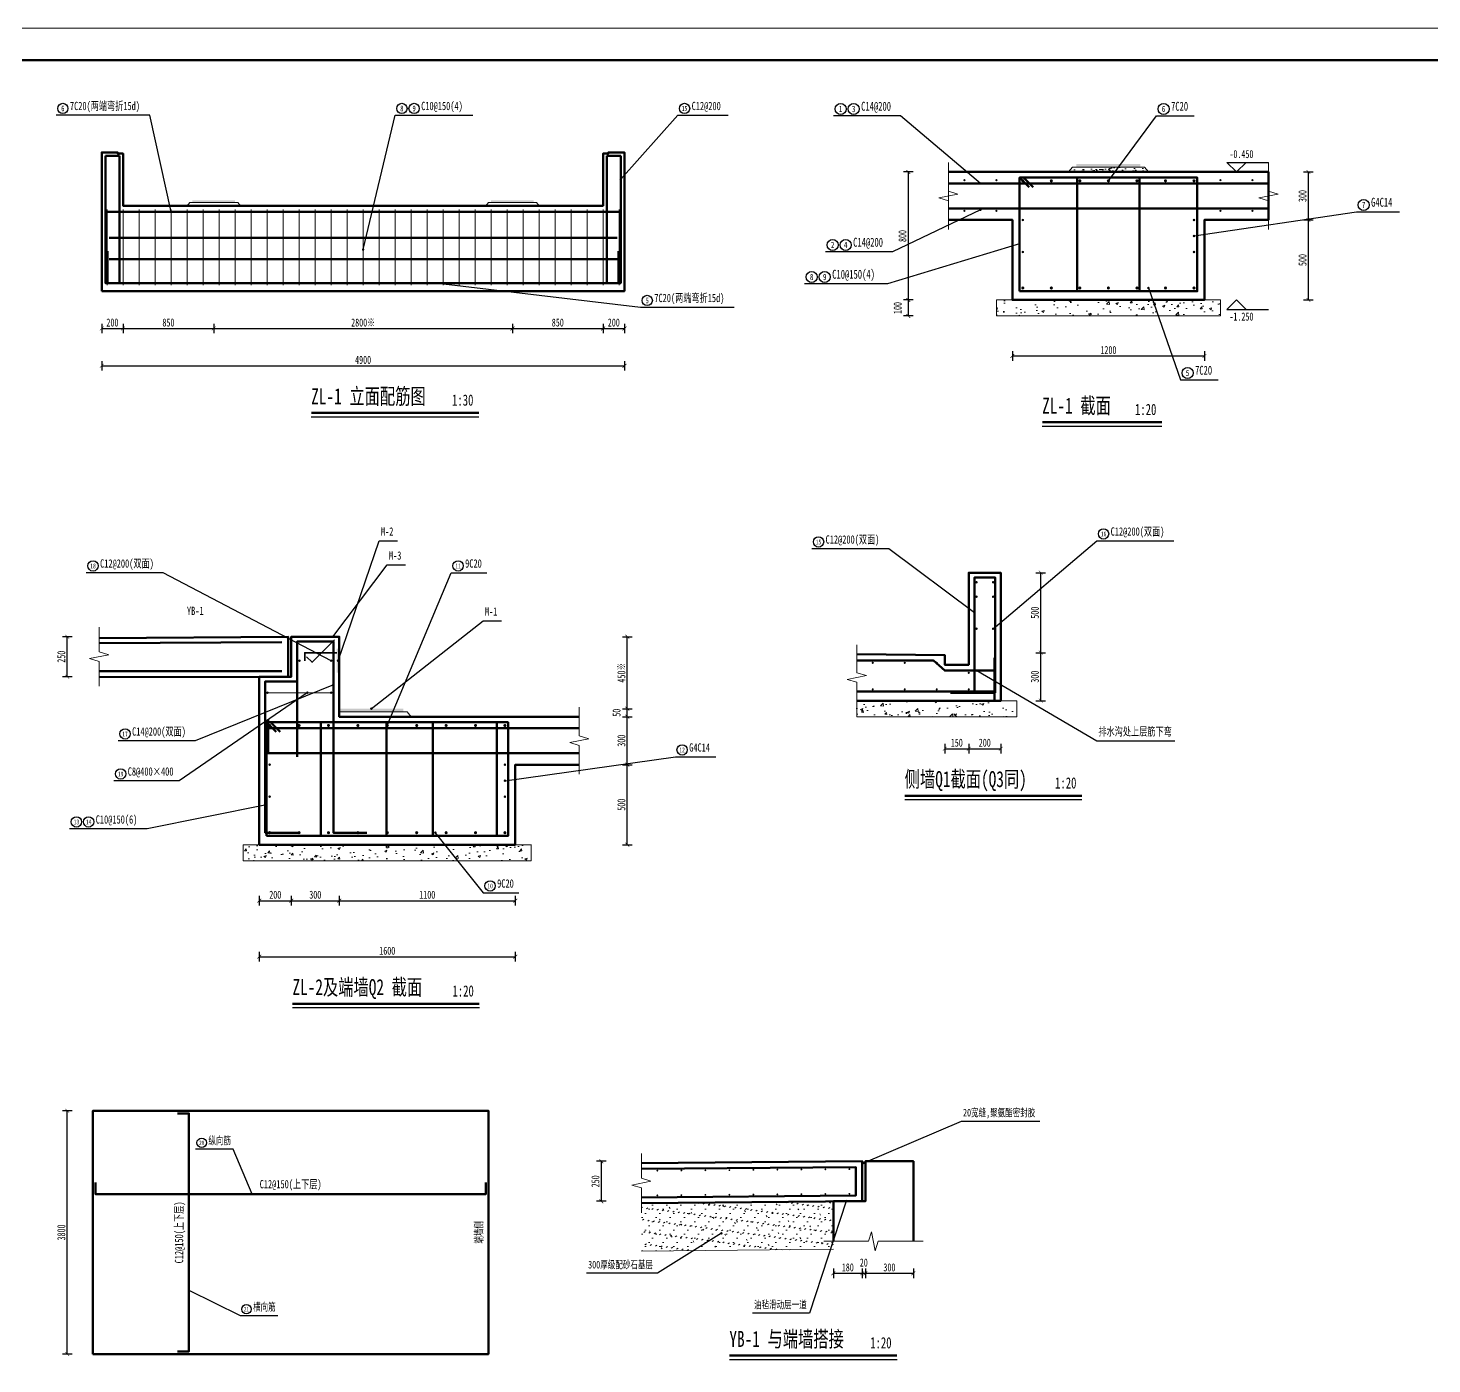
# Model space of a CAD drawing. Header units: millimetres. Extents: x 0 to 104000, y 0 to 42050.
# Drawn here: x 41062 to 62994, y 21178 to 42050 of the extents above; entities that cross this region are included whole.
import ezdxf
from ezdxf.enums import TextEntityAlignment as Align

# ---------------------------------------------------------------- set-up
doc = ezdxf.new("R2010")
doc.units = ezdxf.units.MM
doc.header["$LTSCALE"] = 50
for name, color, linetype, lineweight in [('S-CONC', 7, 'Continuous', 50), ('S-DIM', 3, 'Continuous', 13), ('S-FRAME', 7, 'Continuous', 90), ('S-HATCH', 8, 'Continuous', 13), ('S-REBAR', 2, 'Continuous', 50), ('S-STEEL', 4, 'Continuous', 35), ('S-SYMB', 7, 'Continuous', 25), ('S-TEXT', 7, 'Continuous', 18), ('S-THIN', 7, 'Continuous', 18)]:
    doc.layers.add(name, color=color, linetype=linetype, lineweight=lineweight)
doc.styles.add('HZ', font='simfang.ttf', dxfattribs={"width": 0.7})
doc.dimstyles.new('ZJ', dxfattribs={"dimscale": 50, "dimtxt": 2.5, "dimasz": 1.2, "dimexe": 1.5, "dimexo": 1.5, "dimgap": 0.6, "dimtad": 1, "dimdec": 0, "dimtxsty": 'HZ', "dimblk": 'ARCHTICK', "dimcen": 2.5, "dimclrd": 3, "dimclre": 3, "dimclrt": 7, "dimazin": 3, "dimtfac": 1, "dimtmove": 2, "dimatfit": 3})

# ---------------------------------------------------------------- blocks, each defined once
blk = doc.blocks.new('_ARCHTICK')
at = {"color": 0, "linetype": 'BYBLOCK', "const_width": 0.15}
blk.add_lwpolyline([(-0.5, -0.5), (0.5, 0.5)], dxfattribs=at)

msp = doc.modelspace()

# ---------------------------------------------------------------- hatches: boundary and pattern name
at = {"layer": 'S-HATCH'}
h = msp.add_hatch(dxfattribs=at)
h.set_pattern_fill('AR-SAND', color=256, scale=2)
h.paths.add_polyline_path([(57315.3, 39801.3), (58565.3, 39801.3), (58502.8, 39876.3), (57377.8, 39876.3)])
h = msp.add_hatch(dxfattribs=at)
h.set_pattern_fill('AR-CONC', color=256, scale=2)
h.paths.add_polyline_path([(56190.3, 37551.3), (59690.3, 37551.3), (59690.3, 37801.3), (56190.3, 37801.3)])
h = msp.add_hatch(dxfattribs=at)
h.set_pattern_fill('AR-CONC', color=256, scale=2)
h.paths.add_polyline_path([(54008.9, 31290.6), (56508.9, 31290.6), (56508.9, 31540.6), (54008.9, 31540.6)])
h = msp.add_hatch(dxfattribs=at)
h.set_pattern_fill('AR-CONC', color=256, scale=2)
h.paths.add_polyline_path([(44424.5, 29040.6), (48924.5, 29040.6), (48924.5, 29290.6), (44424.5, 29290.6)])
h = msp.add_hatch(dxfattribs=at)
h.set_pattern_fill('ZJ-GRAVEL', color=256, scale=50)
h.set_pattern_definition([(0, (0, 0), (110, 130), [0, -220]), (0, (55, 65), (110, 130), [0, -220]), (35, (30, 20), (145, 170), [27.5, -250]), (125, (115, 105), (155, 185), [22.5, -300])])
h.paths.add_polyline_path([(50643.7, 22940.2), (53643.7, 22968.2), (53643.7, 23718.2), (50643.7, 23690.2)])
at = {"layer": 'S-REBAR'}
h = msp.add_hatch(color=256, dxfattribs=at)
h.dxf.hatch_style = 1
edge = h.paths.add_edge_path()
edge.add_arc((55690.3, 39673.8), 17.5, 0, 360)
h = msp.add_hatch(color=256, dxfattribs=at)
h.dxf.hatch_style = 1
edge = h.paths.add_edge_path()
edge.add_arc((56190.3, 39673.8), 17.5, 0, 360)
h = msp.add_hatch(color=256, dxfattribs=at)
h.dxf.hatch_style = 1
edge = h.paths.add_edge_path()
edge.add_arc((56602.8, 39663.8), 25, 0, 360)
h = msp.add_hatch(color=256, dxfattribs=at)
h.dxf.hatch_style = 1
edge = h.paths.add_edge_path()
edge.add_arc((57048.6, 39663.8), 25, 0, 360)
h = msp.add_hatch(color=256, dxfattribs=at)
h.dxf.hatch_style = 1
edge = h.paths.add_edge_path()
edge.add_arc((57494.4, 39663.8), 25, 0, 360)
h = msp.add_hatch(color=256, dxfattribs=at)
h.dxf.hatch_style = 1
edge = h.paths.add_edge_path()
edge.add_arc((57940.3, 39663.8), 25, 0, 360)
h = msp.add_hatch(color=256, dxfattribs=at)
h.dxf.hatch_style = 1
edge = h.paths.add_edge_path()
edge.add_arc((58386.1, 39663.8), 25, 0, 360)
h = msp.add_hatch(color=256, dxfattribs=at)
h.dxf.hatch_style = 1
edge = h.paths.add_edge_path()
edge.add_arc((58831.9, 39663.8), 25, 0, 360)
h = msp.add_hatch(color=256, dxfattribs=at)
h.dxf.hatch_style = 1
edge = h.paths.add_edge_path()
edge.add_arc((59277.8, 39663.8), 25, 0, 360)
h = msp.add_hatch(color=256, dxfattribs=at)
h.dxf.hatch_style = 1
edge = h.paths.add_edge_path()
edge.add_arc((59690.3, 39673.8), 17.5, 0, 360)
h = msp.add_hatch(color=256, dxfattribs=at)
h.dxf.hatch_style = 1
edge = h.paths.add_edge_path()
edge.add_arc((60190.3, 39673.8), 17.5, 0, 360)
h = msp.add_hatch(color=256, dxfattribs=at)
h.dxf.hatch_style = 1
edge = h.paths.add_edge_path()
edge.add_arc((55690.3, 39193.8), 17.5, 0, 360)
h = msp.add_hatch(color=256, dxfattribs=at)
h.dxf.hatch_style = 1
edge = h.paths.add_edge_path()
edge.add_arc((56190.3, 39193.8), 17.5, 0, 360)
h = msp.add_hatch(color=256, dxfattribs=at)
h.dxf.hatch_style = 1
edge = h.paths.add_edge_path()
edge.add_arc((56602.8, 39051.3), 20, 0, 360)
h = msp.add_hatch(color=256, dxfattribs=at)
h.dxf.hatch_style = 1
edge = h.paths.add_edge_path()
edge.add_arc((59277.8, 39051.3), 20, 0, 360)
h = msp.add_hatch(color=256, dxfattribs=at)
h.dxf.hatch_style = 1
edge = h.paths.add_edge_path()
edge.add_arc((59690.3, 39193.8), 17.5, 0, 360)
h = msp.add_hatch(color=256, dxfattribs=at)
h.dxf.hatch_style = 1
edge = h.paths.add_edge_path()
edge.add_arc((60190.3, 39193.8), 17.5, 0, 360)
h = msp.add_hatch(color=256, dxfattribs=at)
h.dxf.hatch_style = 1
edge = h.paths.add_edge_path()
edge.add_arc((56602.8, 38551.3), 20, 0, 360)
h = msp.add_hatch(color=256, dxfattribs=at)
h.dxf.hatch_style = 1
edge = h.paths.add_edge_path()
edge.add_arc((59277.8, 38551.3), 20, 0, 360)
h = msp.add_hatch(color=256, dxfattribs=at)
h.dxf.hatch_style = 1
edge = h.paths.add_edge_path()
edge.add_arc((56602.8, 37988.8), 25, 0, 360)
h = msp.add_hatch(color=256, dxfattribs=at)
h.dxf.hatch_style = 1
edge = h.paths.add_edge_path()
edge.add_arc((57048.6, 37988.8), 25, 0, 360)
h = msp.add_hatch(color=256, dxfattribs=at)
h.dxf.hatch_style = 1
edge = h.paths.add_edge_path()
edge.add_arc((57494.4, 37988.8), 25, 0, 360)
h = msp.add_hatch(color=256, dxfattribs=at)
h.dxf.hatch_style = 1
edge = h.paths.add_edge_path()
edge.add_arc((57940.3, 37988.8), 25, 0, 360)
h = msp.add_hatch(color=256, dxfattribs=at)
h.dxf.hatch_style = 1
edge = h.paths.add_edge_path()
edge.add_arc((58386.1, 37988.8), 25, 0, 360)
h = msp.add_hatch(color=256, dxfattribs=at)
h.dxf.hatch_style = 1
edge = h.paths.add_edge_path()
edge.add_arc((58831.9, 37988.8), 25, 0, 360)
h = msp.add_hatch(color=256, dxfattribs=at)
h.dxf.hatch_style = 1
edge = h.paths.add_edge_path()
edge.add_arc((59277.8, 37988.8), 25, 0, 360)
h = msp.add_hatch(color=256, dxfattribs=at)
h.dxf.hatch_style = 1
edge = h.paths.add_edge_path()
edge.add_arc((55878.9, 33390.6), 20, 0, 360)
h = msp.add_hatch(color=256, dxfattribs=at)
h.dxf.hatch_style = 1
edge = h.paths.add_edge_path()
edge.add_arc((56138.9, 33390.6), 20, 0, 360)
h = msp.add_hatch(color=256, dxfattribs=at)
h.dxf.hatch_style = 1
edge = h.paths.add_edge_path()
edge.add_arc((55878.9, 33165.6), 20, 0, 360)
h = msp.add_hatch(color=256, dxfattribs=at)
h.dxf.hatch_style = 1
edge = h.paths.add_edge_path()
edge.add_arc((56138.9, 33165.6), 20, 0, 360)
h = msp.add_hatch(color=256, dxfattribs=at)
h.dxf.hatch_style = 1
edge = h.paths.add_edge_path()
edge.add_arc((55878.9, 32665.6), 20, 0, 360)
h = msp.add_hatch(color=256, dxfattribs=at)
h.dxf.hatch_style = 1
edge = h.paths.add_edge_path()
edge.add_arc((56138.9, 32665.6), 20, 0, 360)
h = msp.add_hatch(color=256, dxfattribs=at)
h.dxf.hatch_style = 1
edge = h.paths.add_edge_path()
edge.add_arc((45302, 32165.6), 20, 0, 360)
h = msp.add_hatch(color=256, dxfattribs=at)
h.dxf.hatch_style = 1
edge = h.paths.add_edge_path()
edge.add_arc((45797, 32165.6), 20, 0, 360)
h = msp.add_hatch(color=256, dxfattribs=at)
h.dxf.hatch_style = 1
edge = h.paths.add_edge_path()
edge.add_arc((54258.9, 32131.9), 17.5, 0, 360)
h = msp.add_hatch(color=256, dxfattribs=at)
h.dxf.hatch_style = 1
edge = h.paths.add_edge_path()
edge.add_arc((54758.9, 32131.9), 17.5, 0, 360)
h = msp.add_hatch(color=256, dxfattribs=at)
h.dxf.hatch_style = 1
edge = h.paths.add_edge_path()
edge.add_arc((55258.9, 32131.9), 17.5, 0, 360)
h = msp.add_hatch(color=256, dxfattribs=at)
h.dxf.hatch_style = 1
edge = h.paths.add_edge_path()
edge.add_arc((55758.9, 31975.6), 17.5, 0, 360)
h = msp.add_hatch(color=256, dxfattribs=at)
h.dxf.hatch_style = 1
edge = h.paths.add_edge_path()
edge.add_arc((44802, 31665.6), 20, 0, 360)
h = msp.add_hatch(color=256, dxfattribs=at)
h.dxf.hatch_style = 1
edge = h.paths.add_edge_path()
edge.add_arc((45797, 31665.6), 20, 0, 360)
h = msp.add_hatch(color=256, dxfattribs=at)
h.dxf.hatch_style = 1
edge = h.paths.add_edge_path()
edge.add_arc((54258.9, 31718.1), 17.5, 0, 360)
h = msp.add_hatch(color=256, dxfattribs=at)
h.dxf.hatch_style = 1
edge = h.paths.add_edge_path()
edge.add_arc((54758.9, 31718.1), 17.5, 0, 360)
h = msp.add_hatch(color=256, dxfattribs=at)
h.dxf.hatch_style = 1
edge = h.paths.add_edge_path()
edge.add_arc((55258.9, 31718.1), 17.5, 0, 360)
h = msp.add_hatch(color=256, dxfattribs=at)
h.dxf.hatch_style = 1
edge = h.paths.add_edge_path()
edge.add_arc((55758.9, 31718.1), 17.5, 0, 360)
h = msp.add_hatch(color=256, dxfattribs=at)
h.dxf.hatch_style = 1
edge = h.paths.add_edge_path()
edge.add_arc((44837, 31153.1), 25, 0, 360)
h = msp.add_hatch(color=256, dxfattribs=at)
h.dxf.hatch_style = 1
edge = h.paths.add_edge_path()
edge.add_arc((45296.4, 31153.1), 25, 0, 360)
h = msp.add_hatch(color=256, dxfattribs=at)
h.dxf.hatch_style = 1
edge = h.paths.add_edge_path()
edge.add_arc((45755.8, 31153.1), 25, 0, 360)
h = msp.add_hatch(color=256, dxfattribs=at)
h.dxf.hatch_style = 1
edge = h.paths.add_edge_path()
edge.add_arc((46215.2, 31153.1), 25, 0, 360)
h = msp.add_hatch(color=256, dxfattribs=at)
h.dxf.hatch_style = 1
edge = h.paths.add_edge_path()
edge.add_arc((46674.5, 31153.1), 25, 0, 360)
h = msp.add_hatch(color=256, dxfattribs=at)
h.dxf.hatch_style = 1
edge = h.paths.add_edge_path()
edge.add_arc((47133.9, 31153.1), 25, 0, 360)
h = msp.add_hatch(color=256, dxfattribs=at)
h.dxf.hatch_style = 1
edge = h.paths.add_edge_path()
edge.add_arc((47593.3, 31153.1), 25, 0, 360)
h = msp.add_hatch(color=256, dxfattribs=at)
h.dxf.hatch_style = 1
edge = h.paths.add_edge_path()
edge.add_arc((48052.7, 31153.1), 25, 0, 360)
h = msp.add_hatch(color=256, dxfattribs=at)
h.dxf.hatch_style = 1
edge = h.paths.add_edge_path()
edge.add_arc((48512, 31153.1), 25, 0, 360)
h = msp.add_hatch(color=256, dxfattribs=at)
h.dxf.hatch_style = 1
edge = h.paths.add_edge_path()
edge.add_arc((44837, 30540.6), 20, 0, 360)
h = msp.add_hatch(color=256, dxfattribs=at)
h.dxf.hatch_style = 1
edge = h.paths.add_edge_path()
edge.add_arc((48512, 30540.6), 20, 0, 360)
h = msp.add_hatch(color=256, dxfattribs=at)
h.dxf.hatch_style = 1
edge = h.paths.add_edge_path()
edge.add_arc((44837, 30040.6), 20, 0, 360)
h = msp.add_hatch(color=256, dxfattribs=at)
h.dxf.hatch_style = 1
edge = h.paths.add_edge_path()
edge.add_arc((48512, 30040.6), 20, 0, 360)
h = msp.add_hatch(color=256, dxfattribs=at)
h.dxf.hatch_style = 1
edge = h.paths.add_edge_path()
edge.add_arc((44837, 29478.1), 25, 0, 360)
h = msp.add_hatch(color=256, dxfattribs=at)
h.dxf.hatch_style = 1
edge = h.paths.add_edge_path()
edge.add_arc((45296.4, 29478.1), 25, 0, 360)
h = msp.add_hatch(color=256, dxfattribs=at)
h.dxf.hatch_style = 1
edge = h.paths.add_edge_path()
edge.add_arc((45755.8, 29478.1), 25, 0, 360)
h = msp.add_hatch(color=256, dxfattribs=at)
h.dxf.hatch_style = 1
edge = h.paths.add_edge_path()
edge.add_arc((46215.2, 29478.1), 25, 0, 360)
h = msp.add_hatch(color=256, dxfattribs=at)
h.dxf.hatch_style = 1
edge = h.paths.add_edge_path()
edge.add_arc((46674.5, 29478.1), 25, 0, 360)
h = msp.add_hatch(color=256, dxfattribs=at)
h.dxf.hatch_style = 1
edge = h.paths.add_edge_path()
edge.add_arc((47133.9, 29478.1), 25, 0, 360)
h = msp.add_hatch(color=256, dxfattribs=at)
h.dxf.hatch_style = 1
edge = h.paths.add_edge_path()
edge.add_arc((47593.3, 29478.1), 25, 0, 360)
h = msp.add_hatch(color=256, dxfattribs=at)
h.dxf.hatch_style = 1
edge = h.paths.add_edge_path()
edge.add_arc((48052.7, 29478.1), 25, 0, 360)
h = msp.add_hatch(color=256, dxfattribs=at)
h.dxf.hatch_style = 1
edge = h.paths.add_edge_path()
edge.add_arc((48512, 29478.1), 25, 0, 360)
h = msp.add_hatch(color=256, dxfattribs=at)
h.dxf.hatch_style = 1
edge = h.paths.add_edge_path()
edge.add_arc((50893.7, 24197.3), 15, 0, 360)
h = msp.add_hatch(color=256, dxfattribs=at)
h.dxf.hatch_style = 1
edge = h.paths.add_edge_path()
edge.add_arc((51268.7, 24200.3), 15, 0, 360)
h = msp.add_hatch(color=256, dxfattribs=at)
h.dxf.hatch_style = 1
edge = h.paths.add_edge_path()
edge.add_arc((51643.7, 24203.3), 15, 0, 360)
h = msp.add_hatch(color=256, dxfattribs=at)
h.dxf.hatch_style = 1
edge = h.paths.add_edge_path()
edge.add_arc((52018.7, 24206.4), 15, 0, 360)
h = msp.add_hatch(color=256, dxfattribs=at)
h.dxf.hatch_style = 1
edge = h.paths.add_edge_path()
edge.add_arc((52393.7, 24209.4), 15, 0, 360)
h = msp.add_hatch(color=256, dxfattribs=at)
h.dxf.hatch_style = 1
edge = h.paths.add_edge_path()
edge.add_arc((52768.7, 24212.4), 15, 0, 360)
h = msp.add_hatch(color=256, dxfattribs=at)
h.dxf.hatch_style = 1
edge = h.paths.add_edge_path()
edge.add_arc((53143.7, 24215.5), 15, 0, 360)
h = msp.add_hatch(color=256, dxfattribs=at)
h.dxf.hatch_style = 1
edge = h.paths.add_edge_path()
edge.add_arc((53518.7, 24218.5), 15, 0, 360)
h = msp.add_hatch(color=256, dxfattribs=at)
h.dxf.hatch_style = 1
edge = h.paths.add_edge_path()
edge.add_arc((53893.7, 24221.5), 15, 0, 360)
h = msp.add_hatch(color=256, dxfattribs=at)
h.dxf.hatch_style = 1
edge = h.paths.add_edge_path()
edge.add_arc((50893.7, 23812.3), 15, 0, 360)
h = msp.add_hatch(color=256, dxfattribs=at)
h.dxf.hatch_style = 1
edge = h.paths.add_edge_path()
edge.add_arc((51268.7, 23815.3), 15, 0, 360)
h = msp.add_hatch(color=256, dxfattribs=at)
h.dxf.hatch_style = 1
edge = h.paths.add_edge_path()
edge.add_arc((51643.7, 23818.3), 15, 0, 360)
h = msp.add_hatch(color=256, dxfattribs=at)
h.dxf.hatch_style = 1
edge = h.paths.add_edge_path()
edge.add_arc((52018.7, 23821.4), 15, 0, 360)
h = msp.add_hatch(color=256, dxfattribs=at)
h.dxf.hatch_style = 1
edge = h.paths.add_edge_path()
edge.add_arc((52393.7, 23824.4), 15, 0, 360)
h = msp.add_hatch(color=256, dxfattribs=at)
h.dxf.hatch_style = 1
edge = h.paths.add_edge_path()
edge.add_arc((52768.7, 23827.4), 15, 0, 360)
h = msp.add_hatch(color=256, dxfattribs=at)
h.dxf.hatch_style = 1
edge = h.paths.add_edge_path()
edge.add_arc((53143.7, 23830.5), 15, 0, 360)
h = msp.add_hatch(color=256, dxfattribs=at)
h.dxf.hatch_style = 1
edge = h.paths.add_edge_path()
edge.add_arc((53518.7, 23833.5), 15, 0, 360)
h = msp.add_hatch(color=256, dxfattribs=at)
h.dxf.hatch_style = 1
edge = h.paths.add_edge_path()
edge.add_arc((53893.7, 23836.5), 15, 0, 360)
at = {"layer": 'S-STEEL'}
h = msp.add_hatch(color=256, dxfattribs=at)
h.dxf.hatch_style = 1
h.paths.add_polyline_path([(57440.3, 39876.3), (58440.3, 39876.3), (58440.3, 39926.3), (57440.3, 39926.3)])
h = msp.add_hatch(color=256, dxfattribs=at)
h.dxf.hatch_style = 1
h.paths.add_polyline_path([(43629.9, 39322.7), (44296.5, 39322.7), (44296.5, 39356.1), (43629.9, 39356.1)])
h = msp.add_hatch(color=256, dxfattribs=at)
h.dxf.hatch_style = 1
h.paths.add_polyline_path([(48296.5, 39322.7), (48963.2, 39322.7), (48963.2, 39356.1), (48296.5, 39356.1)])
h = msp.add_hatch(color=256, dxfattribs=at)
h.dxf.hatch_style = 1
h.paths.add_polyline_path([(45884.5, 31978.1), (45924.5, 31978.1), (45924.5, 32353.1), (45884.5, 32353.1)])
h = msp.add_hatch(color=256, dxfattribs=at)
h.dxf.hatch_style = 1
h.paths.add_polyline_path([(45924.5, 31365.6), (46924.5, 31365.6), (46924.5, 31415.6), (45924.5, 31415.6)])
at = {"layer": 'S-SYMB'}
h = msp.add_hatch(color=256, dxfattribs=at)
h.dxf.hatch_style = 1
edge = h.paths.add_edge_path()
edge.add_arc((50321.5, 39689.4), 20, 0, 360)
h = msp.add_hatch(color=256, dxfattribs=at)
h.dxf.hatch_style = 1
edge = h.paths.add_edge_path()
edge.add_arc((55940.3, 39621.3), 20, 0, 360)
h = msp.add_hatch(color=256, dxfattribs=at)
h.dxf.hatch_style = 1
edge = h.paths.add_edge_path()
edge.add_arc((57940.3, 39663.8), 20, 0, 360)
h = msp.add_hatch(color=256, dxfattribs=at)
h.dxf.hatch_style = 1
edge = h.paths.add_edge_path()
edge.add_arc((43296.5, 39181.1), 20, 0, 360)
h = msp.add_hatch(color=256, dxfattribs=at)
h.dxf.hatch_style = 1
edge = h.paths.add_edge_path()
edge.add_arc((55940.3, 39211.3), 20, 0, 360)
h = msp.add_hatch(color=256, dxfattribs=at)
h.dxf.hatch_style = 1
edge = h.paths.add_edge_path()
edge.add_arc((59277.8, 38801.3), 20, 0, 360)
h = msp.add_hatch(color=256, dxfattribs=at)
h.dxf.hatch_style = 1
edge = h.paths.add_edge_path()
edge.add_arc((46296.5, 38589.4), 20, 0, 360)
h = msp.add_hatch(color=256, dxfattribs=at)
h.dxf.hatch_style = 1
edge = h.paths.add_edge_path()
edge.add_arc((56552.8, 38676.3), 20, 0, 360)
h = msp.add_hatch(color=256, dxfattribs=at)
h.dxf.hatch_style = 1
edge = h.paths.add_edge_path()
edge.add_arc((47463.2, 38064.4), 20, 0, 360)
h = msp.add_hatch(color=256, dxfattribs=at)
h.dxf.hatch_style = 1
edge = h.paths.add_edge_path()
edge.add_arc((58565.3, 37988.8), 20, 0, 360)
h = msp.add_hatch(color=256, dxfattribs=at)
h.dxf.hatch_style = 1
edge = h.paths.add_edge_path()
edge.add_arc((55848.9, 32915.6), 20, 0, 360)
h = msp.add_hatch(color=256, dxfattribs=at)
h.dxf.hatch_style = 1
edge = h.paths.add_edge_path()
edge.add_arc((56138.9, 32665.6), 20, 0, 360)
h = msp.add_hatch(color=256, dxfattribs=at)
h.dxf.hatch_style = 1
edge = h.paths.add_edge_path()
edge.add_arc((45824.5, 32540.6), 20, 0, 360)
h = msp.add_hatch(color=256, dxfattribs=at)
h.dxf.hatch_style = 1
edge = h.paths.add_edge_path()
edge.add_arc((45797, 32165.6), 20, 0, 360)
h = msp.add_hatch(color=256, dxfattribs=at)
h.dxf.hatch_style = 1
edge = h.paths.add_edge_path()
edge.add_arc((45904.5, 32165.6), 20, 0, 360)
h = msp.add_hatch(color=256, dxfattribs=at)
h.dxf.hatch_style = 1
edge = h.paths.add_edge_path()
edge.add_arc((55883.9, 32010.6), 20, 0, 360)
h = msp.add_hatch(color=256, dxfattribs=at)
h.dxf.hatch_style = 1
edge = h.paths.add_edge_path()
edge.add_arc((45832, 31790.6), 20, 0, 360)
h = msp.add_hatch(color=256, dxfattribs=at)
h.dxf.hatch_style = 1
edge = h.paths.add_edge_path()
edge.add_arc((45424.5, 31665.6), 20, 0, 360)
h = msp.add_hatch(color=256, dxfattribs=at)
h.dxf.hatch_style = 1
edge = h.paths.add_edge_path()
edge.add_arc((46424.5, 31415.6), 20, 0, 360)
h = msp.add_hatch(color=256, dxfattribs=at)
h.dxf.hatch_style = 1
edge = h.paths.add_edge_path()
edge.add_arc((46674.5, 31153.1), 20, 0, 360)
h = msp.add_hatch(color=256, dxfattribs=at)
h.dxf.hatch_style = 1
edge = h.paths.add_edge_path()
edge.add_arc((48512, 30290.6), 20, 0, 360)
h = msp.add_hatch(color=256, dxfattribs=at)
h.dxf.hatch_style = 1
edge = h.paths.add_edge_path()
edge.add_arc((44787, 29915.6), 20, 0, 360)
h = msp.add_hatch(color=256, dxfattribs=at)
h.dxf.hatch_style = 1
edge = h.paths.add_edge_path()
edge.add_arc((47424.5, 29478.1), 20, 0, 360)
h = msp.add_hatch(color=256, dxfattribs=at)
h.dxf.hatch_style = 1
edge = h.paths.add_edge_path()
edge.add_arc((54118.7, 24318.2), 20, 0, 360)
h = msp.add_hatch(color=256, dxfattribs=at)
h.dxf.hatch_style = 1
edge = h.paths.add_edge_path()
edge.add_arc((44564.5, 23832.5), 20, 0, 360)
h = msp.add_hatch(color=256, dxfattribs=at)
h.dxf.hatch_style = 1
edge = h.paths.add_edge_path()
edge.add_arc((53843.7, 23723.2), 20, 0, 360)
h = msp.add_hatch(color=256, dxfattribs=at)
h.dxf.hatch_style = 1
edge = h.paths.add_edge_path()
edge.add_arc((51893.7, 23218.2), 20, 0, 360)
h = msp.add_hatch(color=256, dxfattribs=at)
h.dxf.hatch_style = 1
edge = h.paths.add_edge_path()
edge.add_arc((43574.5, 22332.5), 20, 0, 360)

# ---------------------------------------------------------------- linework, layer by layer
at = {"layer": 'S-CONC'}
msp.add_line((55440.3, 39801.3), (60440.3, 39801.3), dxfattribs=at)
for points in [[(42213.2, 37939.4), (50379.9, 37939.4), (50379.9, 40106.1), (50129.9, 40106.1), (50129.9, 40089.4), (50046.5, 40089.4), (50046.5, 39272.7), (42546.5, 39272.7), (42546.5, 40089.4), (42463.2, 40089.4), (42463.2, 40106.1), (42213.2, 40106.1)], [(42074.5, 21332.5), (48254.5, 21332.5), (48254.5, 25132.5), (42074.5, 25132.5)]]:
    msp.add_lwpolyline(points, close=True, dxfattribs=at)
for points in [[(55440.3, 39051.3), (56440.3, 39051.3), (56440.3, 37801.3), (59440.3, 37801.3), (59440.3, 39051.3), (60440.3, 39051.3), (60440.3, 39801.3), (55440.3, 39801.3)], [(54008.9, 32265.6), (55383.9, 32251.9), (55383.9, 32103.1), (55758.9, 32103.1), (55758.9, 33540.6), (56258.9, 33540.6), (56258.9, 31540.6), (54008.9, 31540.6)], [(42174.5, 32515.6), (45124.5, 32540.6), (45124.5, 31915.6), (42174.5, 31908.1)], [(49674.5, 30540.6), (48674.5, 30540.6), (48674.5, 29290.6), (44674.5, 29290.6), (44674.5, 31915.6), (45174.5, 31915.6), (45174.5, 32540.6), (45924.5, 32540.6), (45924.5, 31290.6), (49674.5, 31290.6)], [(50643.7, 24315.2), (54093.7, 24343.2), (54093.7, 23718.2), (50643.7, 23690.2)], [(53643.7, 23093.2), (53643.7, 23718.2), (54143.7, 23718.2), (54143.7, 24343.2), (54893.7, 24343.2), (54893.7, 23093.2)]]:
    msp.add_lwpolyline(points, dxfattribs=at)
at = {"layer": 'S-FRAME'}
msp.add_lwpolyline([(1250, 500), (103500, 500), (103500, 41550), (1250, 41550)], close=True, dxfattribs=at)
at = {"layer": 'S-REBAR'}
for p, q in [((42488.2, 40056.1), (42271.5, 40056.1)), ((50104.9, 40056.1), (50321.5, 40056.1)), ((56552.8, 39713.8), (56702.8, 39563.8)), ((56615.3, 39713.8), (56765.3, 39563.8)), ((55440.3, 39621.3), (60440.3, 39621.3)), ((55440.3, 39228.8), (60440.3, 39228.8)), ((42329.9, 38772.7), (50263.2, 38772.7)), ((42329.9, 38439.4), (50263.2, 38439.4)), ((42174.5, 32440.6), (45024.5, 32453.1)), ((42174.5, 32003.1), (45024.5, 32003.1)), ((44787, 31203.1), (44937, 31053.1)), ((44849.5, 31203.1), (44999.5, 31053.1))]:
    msp.add_line(p, q, dxfattribs=at)
for points in [[(42538.2, 38064.4), (42271.5, 38064.4), (42271.5, 40056.1)], [(42754.9, 38064.4), (42488.2, 38064.4), (42488.2, 40056.1)], [(49838.2, 38064.4), (50104.9, 38064.4), (50104.9, 40056.1)], [(50054.9, 38064.4), (50321.5, 38064.4), (50321.5, 40056.1)], [(42279.9, 38681.1), (42279.9, 39181.1), (50313.2, 39181.1), (50313.2, 38681.1)], [(42304.9, 38564.4), (42304.9, 38064.4), (50288.2, 38064.4), (50288.2, 38564.4)], [(55473.9, 31665.6), (55848.9, 31665.6), (55848.9, 33465.6), (56168.9, 33465.6), (56168.9, 31665.6), (55793.9, 31665.6)], [(46357, 29478.1), (45832, 29478.1), (45832, 32465.6), (45267, 32465.6), (45267, 31940.6)], [(45267, 30665.6), (45267, 32465.6)], [(54008.9, 31683.1), (56158.9, 31683.1), (56158.9, 32208.1)], [(54008.9, 32166.9), (55208.9, 32166.9), (55383.9, 32010.6), (56158.9, 32010.6), (56158.9, 31560.6)], [(45292, 29478.1), (44767, 29478.1), (44767, 31840.6), (45267, 31840.6)], [(49674.5, 30718.1), (44812, 30718.1), (44812, 31243.1)], [(49674.5, 31110.6), (44774.5, 31110.6), (44774.5, 30585.6)], [(43394.5, 21372.5), (43574.5, 21372.5), (43574.5, 25092.5), (43394.5, 25092.5)], [(50643.7, 24225.2), (53993.7, 24253.2), (53993.7, 23878.2)], [(50643.7, 23780.2), (53993.7, 23808.2), (53993.7, 24183.2)], [(42114.5, 24012.5), (42114.5, 23832.5), (48214.5, 23832.5), (48214.5, 24012.5)]]:
    msp.add_lwpolyline(points, dxfattribs=at)
for points in [[(56552.8, 37938.8), (59327.8, 37938.8), (59327.8, 39713.8), (56552.8, 39713.8)], [(57452.8, 37938.8), (58427.8, 37938.8), (58427.8, 39713.8), (57452.8, 39713.8)], [(44787, 29428.1), (48562, 29428.1), (48562, 31203.1), (44787, 31203.1)], [(45637, 29428.1), (46662, 29428.1), (46662, 31203.1), (45637, 31203.1)], [(47387, 29428.1), (48387, 29428.1), (48387, 31203.1), (47387, 31203.1)]]:
    msp.add_lwpolyline(points, close=True, dxfattribs=at)
at = {"layer": 'S-STEEL'}
for points in [[(45849.5, 32490.6), (45499.5, 32140.6), (45412, 32228.1)], [(45884.5, 32290.6), (45384.5, 32290.6), (45384.5, 32165.6)]]:
    msp.add_lwpolyline(points, dxfattribs=at)
at = {"layer": 'S-STEEL', "const_width": 25}
msp.add_lwpolyline([(45737, 32540.6), (45924.5, 32540.6), (45924.5, 32353.1)], dxfattribs=at)
at = {"layer": 'S-SYMB'}
for p, q in [((42963.2, 40689.4), (41500, 40689.4)), ((46796.5, 40689.4), (48008.9, 40689.4)), ((51213.2, 40689.4), (52000.4, 40689.4)), ((54690.3, 40676.3), (53645.1, 40676.3)), ((58690.3, 40676.3), (59279.9, 40676.3)), ((59790.3, 39951.3), (60440.3, 39951.3)), ((61815.3, 39176.3), (62488.9, 39176.3)), ((54565.3, 38551.3), (53520.1, 38551.3)), ((54490.3, 38051.3), (53193.1, 38051.3)), ((50629.9, 37689.4), (52093.1, 37689.4)), ((59790.3, 37651.3), (60440.3, 37651.3)), ((59065.3, 36551.3), (59654.9, 36551.3)), ((45486.5, 35977.7), (48106.5, 35977.7)), ((56906, 35831.3), (58776, 35831.3)), ((46549.5, 34040.6), (46833.5, 34040.6)), ((57758.9, 34040.6), (58962.1, 34040.6)), ((54508.9, 33915.6), (53305.7, 33915.6)), ((46674.5, 33665.6), (46958.5, 33665.6)), ((43174.5, 33540.6), (41971.3, 33540.6)), ((47674.5, 33540.6), (48227.7, 33540.6)), ((48174.5, 32790.6), (48458.5, 32790.6)), ((43674.5, 30915.6), (42471.3, 30915.6)), ((57758.9, 30915.6), (58978.9, 30915.6)), ((51174.5, 30665.6), (51805.7, 30665.6)), ((43424.5, 30290.6), (42403.3, 30290.6)), ((54757.3, 29995.6), (57527.3, 29995.6)), ((42924.5, 29540.6), (41712.1, 29540.6)), ((48174.5, 28540.6), (48727.7, 28540.6)), ((45192.9, 26745.6), (48112.9, 26745.6)), ((55643.7, 24968.2), (56869.7, 24968.2)), ((44264.5, 24532.5), (43675.7, 24532.5)), ((50893.7, 22593.2), (49787.7, 22593.2)), ((44374.5, 21932.5), (44963.3, 21932.5)), ((53268.7, 21968.2), (52378.7, 21968.2)), ((52018.7, 21248.2), (54638.7, 21248.2))]:
    msp.add_line(p, q, dxfattribs=at)
for points in [[(43296.5, 39181.1), (42963.2, 40689.4)], [(46296.5, 38589.4), (46796.5, 40689.4)], [(50321.5, 39689.4), (51213.2, 40689.4)], [(55940.3, 39621.3), (54690.3, 40676.3)], [(57940.3, 39663.8), (58690.3, 40676.3)], [(55940.3, 39211.3), (54565.3, 38551.3)], [(59277.8, 38801.3), (61815.3, 39176.3)], [(56552.8, 38676.3), (54490.3, 38051.3)], [(47463.2, 38064.4), (50629.9, 37689.4)], [(58565.3, 37988.8), (59065.3, 36551.3)], [(45904.5, 32165.6), (46549.5, 34040.6)], [(56138.9, 32665.6), (57758.9, 34040.6)], [(55848.9, 32915.6), (54508.9, 33915.6)], [(45824.5, 32540.6), (46674.5, 33665.6)], [(45797, 32165.6), (43174.5, 33540.6)], [(46674.5, 31153.1), (47674.5, 33540.6)], [(46424.5, 31415.6), (48174.5, 32790.6)], [(55883.9, 32010.6), (57758.9, 30915.6)], [(45424.5, 31665.6), (43424.5, 30290.6)], [(45832, 31790.6), (43674.5, 30915.6)], [(48512, 30290.6), (51174.5, 30665.6)], [(44787, 29915.6), (42924.5, 29540.6)], [(47424.5, 29478.1), (48174.5, 28540.6)], [(54118.7, 24318.2), (55643.7, 24968.2)], [(44564.5, 23832.5), (44264.5, 24532.5)], [(53843.7, 23723.2), (53268.7, 21968.2)], [(51893.7, 23218.2), (50893.7, 22593.2)], [(43574.5, 22332.5), (44374.5, 21932.5)]]:
    msp.add_lwpolyline(points, dxfattribs=at)
for points in [[(59940.3, 39801.3), (59790.3, 39951.3), (60090.3, 39951.3)], [(59940.3, 37801.3), (59790.3, 37651.3), (60090.3, 37651.3)]]:
    msp.add_lwpolyline(points, close=True, dxfattribs=at)
at = {"layer": 'S-SYMB', "const_width": 35}
for points in [[(45486.5, 36037.7), (48106.5, 36037.7)], [(56906, 35891.3), (58776, 35891.3)], [(54757.3, 30055.6), (57527.3, 30055.6)], [(45192.9, 26805.6), (48112.9, 26805.6)], [(52018.7, 21308.2), (54638.7, 21308.2)]]:
    msp.add_lwpolyline(points, dxfattribs=at)
at = {"layer": 'S-SYMB'}
for centre, radius in [((41605.6, 40794.4), 80.6), ((46902.1, 40794.4), 80.6), ((47093.3, 40794.4), 80.6), ((51318.8, 40794.4), 80.6), ((53756.9, 40786.3), 86.8), ((53960.5, 40786.3), 86.8), ((58802.1, 40786.3), 86.8), ((61927.1, 39286.3), 86.8), ((53631.9, 38661.3), 86.8), ((53835.5, 38661.3), 86.8), ((53304.9, 38161.3), 86.8), ((53508.5, 38161.3), 86.8), ((50735.5, 37794.4), 80.6), ((59177.1, 36661.3), 86.8), ((57864.5, 34145.6), 80.6), ((53411.3, 34020.6), 80.6), ((42076.9, 33645.6), 80.6), ((47780.1, 33645.6), 80.6), ((42576.9, 31020.6), 80.6), ((51280.1, 30770.6), 80.6), ((42508.9, 30395.6), 80.6), ((41817.7, 29645.6), 80.6), ((42008.9, 29645.6), 80.6), ((48280.1, 28645.6), 80.6), ((43775.1, 24632.5), 74.4), ((44473.9, 22032.5), 74.4)]:
    msp.add_circle(centre, radius, dxfattribs=at)
at = {"layer": 'S-THIN'}
for p, q in [((55440.3, 39801.3), (55440.3, 39051.3)), ((42296.5, 38031.1), (42296.5, 39214.4)), ((42546.5, 38031.1), (42546.5, 39214.4)), ((42796.5, 38031.1), (42796.5, 39214.4)), ((43046.5, 38031.1), (43046.5, 39214.4)), ((43296.5, 38031.1), (43296.5, 39214.4)), ((43546.5, 38031.1), (43546.5, 39214.4)), ((43796.5, 38031.1), (43796.5, 39214.4)), ((44046.5, 38031.1), (44046.5, 39214.4)), ((44296.5, 38031.1), (44296.5, 39214.4)), ((44546.5, 38031.1), (44546.5, 39214.4)), ((44796.5, 38031.1), (44796.5, 39214.4)), ((45046.5, 38031.1), (45046.5, 39214.4)), ((45296.5, 38031.1), (45296.5, 39214.4)), ((45546.5, 38031.1), (45546.5, 39214.4)), ((45796.5, 38031.1), (45796.5, 39214.4)), ((46046.5, 38031.1), (46046.5, 39214.4)), ((46296.5, 38031.1), (46296.5, 39214.4)), ((46546.5, 38031.1), (46546.5, 39214.4)), ((46796.5, 38031.1), (46796.5, 39214.4)), ((47046.5, 38031.1), (47046.5, 39214.4)), ((47296.5, 38031.1), (47296.5, 39214.4)), ((47546.5, 38031.1), (47546.5, 39214.4)), ((47796.5, 38031.1), (47796.5, 39214.4)), ((48046.5, 38031.1), (48046.5, 39214.4)), ((48296.5, 38031.1), (48296.5, 39214.4)), ((48546.5, 38031.1), (48546.5, 39214.4)), ((48796.5, 38031.1), (48796.5, 39214.4)), ((49046.5, 38031.1), (49046.5, 39214.4)), ((49296.5, 38031.1), (49296.5, 39214.4)), ((49546.5, 38031.1), (49546.5, 39214.4)), ((49796.5, 38031.1), (49796.5, 39214.4)), ((50046.5, 38031.1), (50046.5, 39214.4)), ((50296.5, 38031.1), (50296.5, 39214.4)), ((44802, 31665.6), (45797, 31665.6)), ((50643.7, 22940.2), (53643.7, 22968.2))]:
    msp.add_line(p, q, dxfattribs=at)
for points in [[(0, 0), (104000, 0), (104000, 42050), (0, 42050)], [(57315.3, 39801.3), (58565.3, 39801.3), (58502.8, 39876.3), (57377.8, 39876.3)], [(43546.5, 39272.7), (44379.9, 39272.7), (44338.2, 39322.7), (43588.2, 39322.7)], [(48213.2, 39272.7), (49046.5, 39272.7), (49004.9, 39322.7), (48254.9, 39322.7)], [(56190.3, 37551.3), (59690.3, 37551.3), (59690.3, 37801.3), (56190.3, 37801.3)], [(45924.5, 31290.6), (47049.5, 31290.6), (46987, 31365.6), (45924.5, 31365.6)], [(54008.9, 31290.6), (56508.9, 31290.6), (56508.9, 31540.6), (54008.9, 31540.6)], [(44424.5, 29040.6), (48924.5, 29040.6), (48924.5, 29290.6), (44424.5, 29290.6)]]:
    msp.add_lwpolyline(points, close=True, dxfattribs=at)
for points in [[(55440.3, 38901.3), (55440.3, 39351.3), (55290.3, 39396.3), (55590.3, 39456.3), (55440.3, 39501.3), (55440.3, 39951.3)], [(60440.3, 38901.3), (60440.3, 39351.3), (60290.3, 39396.3), (60590.3, 39456.3), (60440.3, 39501.3), (60440.3, 39951.3)], [(42174.5, 31765.6), (42174.5, 32153.1), (42024.5, 32198.1), (42324.5, 32258.1), (42174.5, 32303.1), (42174.5, 32690.6)], [(54008.9, 31390.6), (54008.9, 31828.1), (53858.9, 31873.1), (54158.9, 31933.1), (54008.9, 31978.1), (54008.9, 32415.6)], [(49674.5, 30390.6), (49674.5, 30840.6), (49524.5, 30885.6), (49824.5, 30945.6), (49674.5, 30990.6), (49674.5, 31440.6)], [(50643.7, 23540.2), (50643.7, 23927.7), (50493.7, 23972.7), (50793.7, 24032.7), (50643.7, 24077.7), (50643.7, 24465.2)], [(53493.7, 23093.2), (54193.7, 23093.2), (54238.7, 23243.2), (54298.7, 22943.2), (54343.7, 23093.2), (55043.7, 23093.2)]]:
    msp.add_lwpolyline(points, dxfattribs=at)

# ---------------------------------------------------------------- texts
at = {"layer": 'S-TEXT', "style": 'HZ', "width": 0.7}
for s, height, p in [('6', 91, (41605.6, 40794.4)), ('8', 91, (46902.1, 40794.4)), ('9', 91, (47093.3, 40794.4)), ('15', 75.4, (51318.8, 40794.4)), ('1', 98, (53756.9, 40786.3)), ('3', 98, (53960.5, 40786.3)), ('6', 98, (58802.1, 40786.3)), ('7', 98, (61927.1, 39286.3)), ('2', 98, (53631.9, 38661.3)), ('4', 98, (53835.5, 38661.3)), ('8', 98, (53304.9, 38161.3)), ('9', 98, (53508.5, 38161.3)), ('5', 91, (50735.5, 37794.4)), ('5', 98, (59177.1, 36661.3)), ('15', 75.4, (53411.3, 34020.6)), ('16', 75.4, (57864.5, 34145.6)), ('18', 75.4, (42076.9, 33645.6)), ('11', 75.4, (47780.1, 33645.6)), ('17', 75.4, (42576.9, 31020.6)), ('12', 75.4, (51280.1, 30770.6)), ('19', 75.4, (42508.9, 30395.6)), ('13', 75.4, (41817.7, 29645.6)), ('14', 75.4, (42008.9, 29645.6)), ('10', 75.4, (48280.1, 28645.6)), ('20', 69.6, (43775.1, 24632.5)), ('21', 69.6, (44473.9, 22032.5))]:
    msp.add_text(s, height=height, dxfattribs=at).set_placement(p, align=Align.MIDDLE_CENTER)
for s, height, p in [('7C20(两端弯折15d)', 130, (41716.2, 40729.4)), ('C10@150(4)', 130, (47203.9, 40729.4)), ('C12@200', 130, (51429.4, 40729.4)), ('C14@200', 140, (54077.3, 40716.3)), ('7C20', 140, (58918.9, 40716.3)), ('-0.450', 125, (59830.3, 39981.3)), ('G4C14', 140, (62043.9, 39216.3)), ('C14@200', 140, (53952.3, 38591.3)), ('C10@150(4)', 140, (53625.3, 38091.3)), ('7C20(两端弯折15d)', 130, (50846.1, 37729.4)), ('-1.250', 125, (59830.3, 37442.5)), ('7C20', 140, (59293.9, 36591.3)), ('ZL-1 立面配筋图', 250, (45486.5, 36097.7)), ('1:30', 175, (47686.5, 36097.7)), ('ZL-1 截面', 250, (56906, 35951.3)), ('1:20', 175, (58356, 35951.3)), ('M-2', 130, (46574.5, 34080.6)), ('C12@200(双面)', 130, (57975.1, 34080.6)), ('C12@200(双面)', 130, (53521.9, 33955.6)), ('M-3', 130, (46699.5, 33705.6)), ('C12@200(双面)', 130, (42187.5, 33580.6)), ('9C20', 130, (47890.7, 33580.6)), ('M-1', 130, (48199.5, 32830.6)), ('排水沟处上层筋下弯', 130, (57783.9, 30955.6)), ('C14@200(双面)', 130, (42687.5, 30955.6)), ('G4C14', 130, (51390.7, 30705.6)), ('C8@400×400', 130, (42619.5, 30330.6)), ('侧墙Q1截面(Q3同)', 250, (54757.3, 30115.6)), ('1:20', 175, (57107.3, 30115.6)), ('C10@150(6)', 130, (42119.5, 29580.6)), ('9C20', 130, (48390.7, 28580.6)), ('ZL-2及端墙Q2 截面', 250, (45192.9, 26865.6)), ('1:20', 175, (47692.9, 26865.6)), ('20宽缝,聚氨酯密封胶', 120, (55668.7, 25008.2)), ('纵向筋', 120, (43879.5, 24572.5)), ('300厚级配砂石基层', 120, (49812.7, 22633.2)), ('油毡滑动层一道', 120, (52403.7, 22008.2)), ('横向筋', 120, (44578.3, 21972.5)), ('YB-1 与端墙搭接', 250, (52018.7, 21368.2)), ('1:20', 175, (54218.7, 21368.2))]:
    msp.add_text(s, height=height, dxfattribs=at).set_placement(p, align=Align.BOTTOM_LEFT)
for s, p in [('YB-1', (43674.5, 32840.6)), ('C12@150(上下层)', (45164.5, 23882.5))]:
    msp.add_text(s, height=130, dxfattribs=at).set_placement(p, align=Align.BOTTOM_CENTER)
msp.add_text('C12@150(上下层)', height=130, rotation=90, dxfattribs=at).set_placement((43524.5, 23232.5), align=Align.BOTTOM_CENTER)
msp.add_text('端墙侧', height=120, rotation=90, dxfattribs=at).set_placement((48104.5, 23232.5), align=Align.MIDDLE_CENTER)

# ---------------------------------------------------------------- dimensions: what is measured, and where the dimension line sits
at = {"layer": 'S-DIM'}
for base, p1, p2 in [((54815.3, 37801.3), (54965.3, 37801.3), (54965.3, 39801.3)), ((61065.3, 39051.3), (60915.3, 39051.3), (60915.3, 39801.3)), ((61065.3, 37801.3), (60915.3, 37801.3), (60915.3, 39051.3)), ((54815.3, 37551.3), (54965.3, 37551.3), (54965.3, 37801.3)), ((56883.9, 32290.6), (56733.9, 32290.6), (56733.9, 33540.6)), ((41674.5, 31915.6), (41824.5, 31915.6), (41824.5, 32540.6)), ((56883.9, 31540.6), (56733.9, 31540.6), (56733.9, 32290.6)), ((50424.5, 31290.6), (50274.5, 31290.6), (50274.5, 31415.6)), ((50424.5, 30540.6), (50274.5, 30540.6), (50274.5, 31290.6)), ((50424.5, 29290.6), (50274.5, 29290.6), (50274.5, 30540.6))]:
    msp.add_linear_dim(base=base, p1=p1, p2=p2, angle=90, dimstyle='ZJ', override={"dimlfac": 0.4}, dxfattribs=at).render()
for base, p1, p2, override in [((42213.2, 37356.1), (42213.2, 37506.1), (42546.5, 37506.1), {"dimlfac": 0.6}), ((42546.5, 37356.1), (42546.5, 37506.1), (43963.2, 37506.1), {"dimlfac": 0.6}), ((48629.9, 37356.1), (48629.9, 37506.1), (50046.5, 37506.1), {"dimlfac": 0.6}), ((50046.5, 37356.1), (50046.5, 37506.1), (50379.9, 37506.1), {"dimlfac": 0.6}), ((42213.2, 36772.7), (42213.2, 36922.7), (50379.9, 36922.7), {"dimlfac": 0.6}), ((55383.9, 30790.6), (55383.9, 30940.6), (55758.9, 30940.6), {"dimlfac": 0.4}), ((55758.9, 30790.6), (55758.9, 30940.6), (56258.9, 30940.6), {"dimlfac": 0.4}), ((44674.5, 28415.6), (44674.5, 28565.6), (45174.5, 28565.6), {"dimlfac": 0.4}), ((45174.5, 28415.6), (45174.5, 28565.6), (45924.5, 28565.6), {"dimlfac": 0.4}), ((45924.5, 28415.6), (45924.5, 28565.6), (48674.5, 28565.6), {"dimlfac": 0.4}), ((44674.5, 27540.6), (44674.5, 27690.6), (48674.5, 27690.6), {"dimlfac": 0.4})]:
    msp.add_linear_dim(base=base, p1=p1, p2=p2, dimstyle='ZJ', override=override, dxfattribs=at).render()
for base, p1, p2, text, override in [((43963.2, 37356.1), (43963.2, 37506.1), (48629.9, 37506.1), '2800※', {"dimlfac": 0.6}), ((56440.3, 36926.3), (56440.3, 37076.3), (59440.3, 37076.3), '1200', {"dimlfac": 0.4}), ((54093.7, 22593.2), (54093.7, 22743.2), (54143.7, 22743.2), '20', {"dimlfac": 0.4}), ((53643.7, 22593.2), (53643.7, 22743.2), (54093.7, 22743.2), '180', {"dimlfac": 0.4}), ((54143.7, 22593.2), (54143.7, 22743.2), (54893.7, 22743.2), '300', {"dimlfac": 0.4})]:
    msp.add_linear_dim(base=base, p1=p1, p2=p2, text=text, dimstyle='ZJ', override=override, dxfattribs=at).render()
for base, p1, p2, text in [((50424.5, 31415.6), (50274.5, 31415.6), (50274.5, 32540.6), '450※'), ((50018.7, 23718.2), (50168.7, 23718.2), (50168.7, 24343.2), '250')]:
    msp.add_linear_dim(base=base, p1=p1, p2=p2, angle=90, text=text, dimstyle='ZJ', override={"dimlfac": 0.4}, dxfattribs=at).render()
msp.add_linear_dim(base=(41674.5, 21332.5), p1=(41824.5, 21332.5), p2=(41824.5, 25132.5), angle=90, dimstyle='ZJ', dxfattribs=at).render()

doc.saveas('drawing.dxf')
